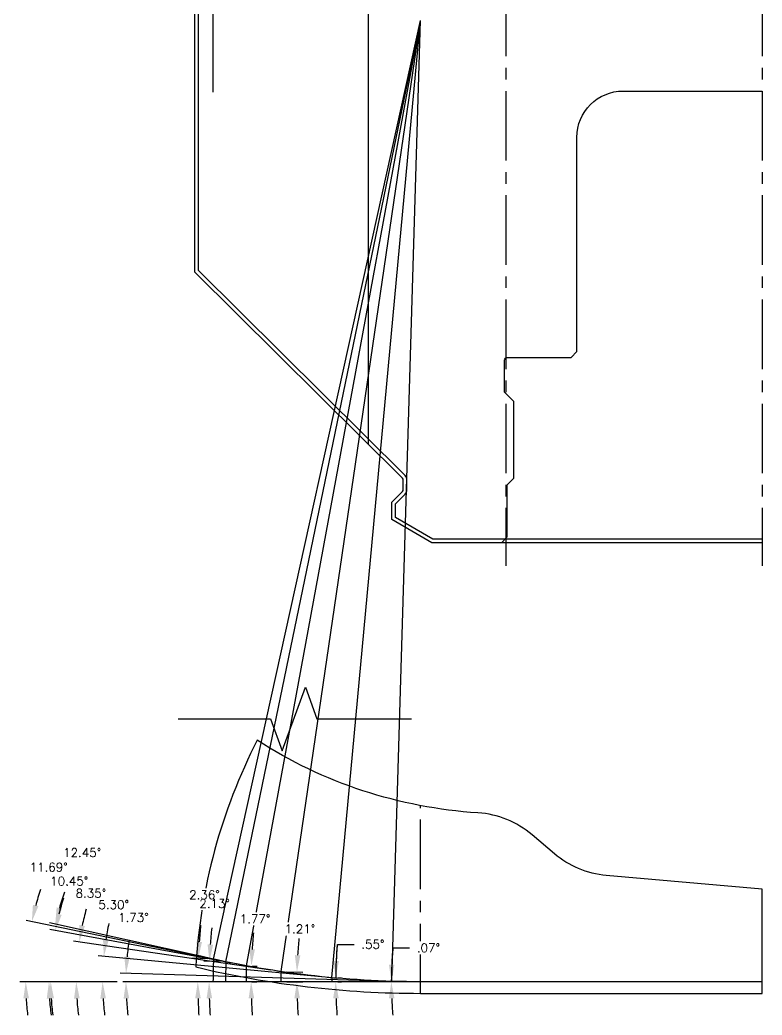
# Model space of a CAD drawing. Extents: x 34 to 150, y -20 to 22.
# Drawn here: x 141.5 to 149.52, y 5.12 to 15.86 of the extents above; entities that cross this region are included whole.
import ezdxf

# ---------------------------------------------------------------- set-up
doc = ezdxf.new("R2010")
doc.units = 0
doc.header["$MEASUREMENT"] = 0
doc.header["$PDMODE"] = 35
doc.linetypes.add('CENTER2', pattern=[1.125, 0.75, -0.125, 0.125, -0.125])
doc.layers.get('0').update_dxf_attribs({"linetype": 'CONTINUOUS'})
doc.layers.get('Defpoints').update_dxf_attribs({"color": 10, "linetype": 'CONTINUOUS'})
for name, color, linetype in [('CDG-37977R1', 7, 'CONTINUOUS'), ('CLine', 5, 'CENTER2'), ('Dims', 4, 'CONTINUOUS'), ('TEXT', 3, 'CONTINUOUS')]:
    doc.layers.add(name, color=color, linetype=linetype)
doc.styles.add('RomanS', font='romans')
doc.dimstyles.get("Standard").update_dxf_attribs({"dimtxt": 0.094, "dimasz": 0.18, "dimexe": 0.0625, "dimexo": 0.0625, "dimgap": 0.09, "dimtad": 0, "dimtih": 1, "dimtoh": 1, "dimdec": 4, "dimzin": 4, "dimdsep": 46, "dimtxsty": 'RomanS', "dimcen": 0.09, "dimazin": 1, "dimtfac": 1, "dimtdec": 4, "dimtofl": 0, "dimtmove": 0, "dimatfit": 1, "dimfxl": 1, "dimtfill": 1, "dimtolj": 1, "dimtzin": 0, "dimarcsym": 0})

# ---------------------------------------------------------------- blocks, each defined once
blk = doc.blocks.new('*D296')
at = {"layer": 'Defpoints', "color": 0, "transparency": 16777216}
for p in [(144.871, 5.478), (144.872, 5.523), (144.912, 5.493), (149.517, 5.478)]:
    blk.add_point(p, dxfattribs=at)
at = {"layer": 'Dims', "color": 0, "lineweight": -2, "transparency": 16777216}
for p, q in [((144.93, 5.882), (145.11, 5.882)), ((144.934, 5.522), (144.975, 5.522)), ((144.934, 5.478), (144.974, 5.478))]:
    blk.add_line(p, q, dxfattribs=at)
for start, end in [(174.9733, 179.4538), (174.9742, 177.214), (182.2398, 184.4796)]:
    blk.add_arc((149.517, 5.478), 4.605, start, end, dxfattribs=at)
at = {"layer": 'Dims', "color": 0, "transparency": 16777216}
for points in [[(144.947, 5.701), (144.887, 5.703), (144.912, 5.522)], [(144.885, 5.298), (144.945, 5.299), (144.912, 5.478)]]:
    blk.add_solid(points, dxfattribs=at)
at = {"layer": 'Dims', "color": 0, "transparency": 16777216, "insert": (145.314, 5.882), "char_height": 0.094, "attachment_point": 5, "style": 'RomanS', "bg_fill": 3, "box_fill_scale": 1.25, "bg_fill_color": 256, "bg_fill_true_color": 13158600, "bg_fill_transparency": 0}
blk.add_mtext('\\A1;.55°', dxfattribs=at)
blk = doc.blocks.new('*D297')
at = {"layer": 'Defpoints', "color": 0, "transparency": 16777216}
for p in [(144.322, 5.588), (144.321, 5.478), (144.493, 5.514), (149.517, 5.478)]:
    blk.add_point(p, dxfattribs=at)
at = {"layer": 'Dims', "color": 0, "lineweight": -2, "transparency": 16777216}
for p, q in [((144.384, 5.587), (144.557, 5.583)), ((144.383, 5.478), (144.556, 5.478))]:
    blk.add_line(p, q, dxfattribs=at)
for start, end in [(174.6799, 176.733), (182.0531, 184.1061)]:
    blk.add_arc((149.517, 5.478), 5.024, start, end, dxfattribs=at)
at = {"layer": 'Dims', "color": 0, "transparency": 16777216}
for points in [[(144.531, 5.763), (144.471, 5.766), (144.494, 5.585)], [(144.466, 5.298), (144.526, 5.299), (144.493, 5.478)]]:
    blk.add_solid(points, dxfattribs=at)
at = {"layer": 'Dims', "color": 0, "transparency": 16777216, "insert": (144.526, 6.048), "char_height": 0.094, "attachment_point": 5, "style": 'RomanS', "bg_fill": 3, "box_fill_scale": 1.25, "bg_fill_color": 256, "bg_fill_true_color": 13158600, "bg_fill_transparency": 0}
blk.add_mtext('\\A1;1.21°', dxfattribs=at)
blk = doc.blocks.new('*D298')
at = {"layer": 'Defpoints', "color": 0, "transparency": 16777216}
for p in [(143.948, 5.65), (143.945, 5.478), (143.999, 5.535), (149.517, 5.478)]:
    blk.add_point(p, dxfattribs=at)
at = {"layer": 'Dims', "color": 0, "lineweight": -2, "transparency": 16777216}
for p, q in [((144.01, 5.648), (144.064, 5.647)), ((144.007, 5.478), (144.062, 5.478))]:
    blk.add_line(p, q, dxfattribs=at)
for start, end in [(174.492, 176.3613), (181.8693, 183.7385)]:
    blk.add_arc((149.517, 5.478), 5.518, start, end, dxfattribs=at)
at = {"layer": 'Dims', "color": 0, "transparency": 16777216}
for points in [[(144.04, 5.827), (143.98, 5.83), (144.002, 5.649)], [(143.972, 5.298), (144.032, 5.299), (143.999, 5.478)]]:
    blk.add_solid(points, dxfattribs=at)
at = {"layer": 'Dims', "color": 0, "transparency": 16777216, "insert": (144.041, 6.157), "char_height": 0.094, "attachment_point": 5, "style": 'RomanS', "bg_fill": 3, "box_fill_scale": 1.25, "bg_fill_color": 256, "bg_fill_true_color": 13158600, "bg_fill_transparency": 0}
blk.add_mtext('\\A1;1.77°', dxfattribs=at)
blk = doc.blocks.new('*D299')
at = {"layer": 'Defpoints', "color": 0, "transparency": 16777216}
for p in [(143.727, 5.694), (143.546, 5.552), (143.723, 5.478), (149.517, 5.478)]:
    blk.add_point(p, dxfattribs=at)
at = {"layer": 'Dims', "color": 0, "lineweight": -2, "transparency": 16777216}
for p, q in [((143.664, 5.696), (143.487, 5.702)), ((143.66, 5.478), (143.483, 5.478))]:
    blk.add_line(p, q, dxfattribs=at)
for start, end in [(174.4168, 176.1439), (181.7271, 183.4542)]:
    blk.add_arc((149.517, 5.478), 5.972, start, end, dxfattribs=at)
at = {"layer": 'Dims', "color": 0, "transparency": 16777216}
for points in [[(143.589, 5.878), (143.529, 5.881), (143.549, 5.7)], [(143.518, 5.298), (143.578, 5.299), (143.545, 5.478)]]:
    blk.add_solid(points, dxfattribs=at)
at = {"layer": 'Dims', "color": 0, "transparency": 16777216, "insert": (143.605, 6.322), "char_height": 0.094, "attachment_point": 5, "style": 'RomanS', "bg_fill": 3, "box_fill_scale": 1.25, "bg_fill_color": 256, "bg_fill_true_color": 13158600, "bg_fill_transparency": 0}
blk.add_mtext('\\A1;2.13°', dxfattribs=at)
blk = doc.blocks.new('*D300')
at = {"layer": 'Defpoints', "color": 0, "transparency": 16777216}
for p in [(142.397, 5.569), (142.615, 5.478), (144.822, 5.527), (144.921, 5.518), (145.829, 5.478)]:
    blk.add_point(p, dxfattribs=at)
at = {"layer": 'Dims', "color": 0, "lineweight": -2, "transparency": 16777216}
for p, q in [((144.76, 5.533), (142.346, 5.757)), ((142.552, 5.478), (142.333, 5.478))]:
    blk.add_line(p, q, dxfattribs=at)
for start, end in [(167.7207, 171.2126), (183.4919, 186.9838)]:
    blk.add_arc((145.349, 5.478), 2.954, start, end, dxfattribs=at)
at = {"layer": 'Dims', "color": 0, "transparency": 16777216}
for points in [[(142.46, 5.926), (142.4, 5.933), (142.408, 5.751)], [(142.371, 5.297), (142.431, 5.299), (142.395, 5.478)]]:
    blk.add_solid(points, dxfattribs=at)
at = {"layer": 'Dims', "color": 0, "transparency": 16777216, "insert": (142.515, 6.31), "char_height": 0.094, "attachment_point": 5, "style": 'RomanS', "bg_fill": 3, "box_fill_scale": 1.25, "bg_fill_color": 256, "bg_fill_true_color": 13158600, "bg_fill_transparency": 0}
blk.add_mtext('\\A1;5.30°', dxfattribs=at)
blk = doc.blocks.new('*D301')
at = {"layer": 'Defpoints', "color": 0, "transparency": 16777216}
for p in [(142.115, 5.622), (144.272, 5.596), (142.615, 5.478), (144.371, 5.581), (145.829, 5.478)]:
    blk.add_point(p, dxfattribs=at)
at = {"layer": 'Dims', "color": 0, "lineweight": -2, "transparency": 16777216}
for p, q in [((144.211, 5.605), (142.081, 5.917)), ((142.552, 5.478), (142.049, 5.478))]:
    blk.add_line(p, q, dxfattribs=at)
for start, end in [(164.6773, 168.1617), (183.4844, 186.9689)]:
    blk.add_arc((145.072, 5.478), 2.96, start, end, dxfattribs=at)
at = {"layer": 'Dims', "color": 0, "transparency": 16777216}
for points in [[(142.204, 6.08), (142.145, 6.091), (142.143, 5.908)], [(142.087, 5.297), (142.147, 5.299), (142.111, 5.478)]]:
    blk.add_solid(points, dxfattribs=at)
at = {"layer": 'Dims', "color": 0, "transparency": 16777216, "insert": (142.269, 6.433), "char_height": 0.094, "attachment_point": 5, "style": 'RomanS', "bg_fill": 3, "box_fill_scale": 1.25, "bg_fill_color": 256, "bg_fill_true_color": 13158600, "bg_fill_transparency": 0}
blk.add_mtext('\\A1;8.35°', dxfattribs=at)
blk = doc.blocks.new('*D302')
at = {"layer": 'Defpoints', "color": 0, "transparency": 16777216}
for p in [(141.84, 5.663), (143.898, 5.659), (143.997, 5.641), (142.615, 5.478), (145.829, 5.478)]:
    blk.add_point(p, dxfattribs=at)
at = {"layer": 'Dims', "color": 0, "lineweight": -2, "transparency": 16777216}
for p, q in [((143.837, 5.671), (141.824, 6.042)), ((142.552, 5.478), (141.772, 5.478))]:
    blk.add_line(p, q, dxfattribs=at)
for start, end in [(162.778, 166.1647), (183.3866, 186.7733)]:
    blk.add_arc((144.881, 5.478), 3.046, start, end, dxfattribs=at)
at = {"layer": 'Dims', "color": 0, "transparency": 16777216}
for points in [[(141.953, 6.2), (141.894, 6.213), (141.885, 6.031)], [(141.81, 5.297), (141.87, 5.299), (141.835, 5.478)]]:
    blk.add_solid(points, dxfattribs=at)
at = {"layer": 'Dims', "color": 0, "transparency": 16777216, "insert": (142.035, 6.565), "char_height": 0.094, "attachment_point": 5, "style": 'RomanS', "bg_fill": 3, "box_fill_scale": 1.25, "bg_fill_color": 256, "bg_fill_true_color": 13158600, "bg_fill_transparency": 0}
blk.add_mtext('\\A1;10.45°', dxfattribs=at)
blk = doc.blocks.new('*D303')
at = {"layer": 'Defpoints', "color": 0, "transparency": 16777216}
for p in [(141.572, 5.696), (143.678, 5.704), (143.776, 5.683), (142.615, 5.478), (145.829, 5.478)]:
    blk.add_point(p, dxfattribs=at)
at = {"layer": 'Dims', "color": 0, "lineweight": -2, "transparency": 16777216}
for p, q in [((143.617, 5.716), (141.57, 6.14)), ((142.552, 5.478), (141.502, 5.478))]:
    blk.add_line(p, q, dxfattribs=at)
for start, end in [(161.8672, 165.0881), (183.2209, 186.4418)]:
    blk.add_arc((144.767, 5.478), 3.202, start, end, dxfattribs=at)
at = {"layer": 'Dims', "color": 0, "transparency": 16777216}
for points in [[(141.702, 6.295), (141.643, 6.309), (141.631, 6.127)], [(141.54, 5.298), (141.6, 5.299), (141.565, 5.478)]]:
    blk.add_solid(points, dxfattribs=at)
at = {"layer": 'Dims', "color": 0, "transparency": 16777216, "insert": (141.813, 6.715), "char_height": 0.094, "attachment_point": 5, "style": 'RomanS', "bg_fill": 3, "box_fill_scale": 1.25, "bg_fill_color": 256, "bg_fill_true_color": 13158600, "bg_fill_transparency": 0}
blk.add_mtext('\\A1;11.69°', dxfattribs=at)
blk = doc.blocks.new('*D314')
at = {"layer": 'Defpoints', "color": 0, "transparency": 16777216}
for p in [(142.615, 5.478), (142.647, 5.509), (145.467, 5.484), (145.567, 5.481), (145.829, 5.478)]:
    blk.add_point(p, dxfattribs=at)
at = {"layer": 'Dims', "color": 0, "lineweight": -2, "transparency": 16777216}
blk.add_line((145.404, 5.486), (142.586, 5.571), dxfattribs=at)
for start, end in [(171.4568, 174.8655), (183.4087, 186.8173)]:
    blk.add_arc((145.673, 5.478), 3.026, start, end, dxfattribs=at)
at = {"layer": 'Dims', "color": 0, "transparency": 16777216}
for points in [[(142.689, 5.747), (142.629, 5.751), (142.648, 5.569)], [(142.622, 5.297), (142.682, 5.299), (142.647, 5.478)]]:
    blk.add_solid(points, dxfattribs=at)
at = {"layer": 'Dims', "color": 0, "transparency": 16777216, "insert": (142.728, 6.172), "char_height": 0.094, "attachment_point": 5, "style": 'RomanS', "bg_fill": 3, "box_fill_scale": 1.25, "bg_fill_color": 256, "bg_fill_true_color": 13158600, "bg_fill_transparency": 0}
blk.add_mtext('\\A1;1.73°', dxfattribs=at)
blk = doc.blocks.new('*D315')
at = {"layer": 'Defpoints', "color": 0, "transparency": 16777216}
for p in [(145.513, 5.48), (145.517, 5.483), (145.517, 5.478), (149.517, 5.478)]:
    blk.add_point(p, dxfattribs=at)
at = {"layer": 'Dims', "color": 0, "lineweight": -2, "transparency": 16777216}
for p, q in [((145.529, 5.843), (145.709, 5.843)), ((145.454, 5.483), (145.45, 5.483)), ((145.454, 5.478), (145.45, 5.478))]:
    blk.add_line(p, q, dxfattribs=at)
for start, end in [(174.7795, 179.9326), (174.7808, 177.3567), (182.5759, 185.1518)]:
    blk.add_arc((149.517, 5.478), 4.004, start, end, dxfattribs=at)
at = {"layer": 'Dims', "color": 0, "transparency": 16777216}
for points in [[(145.547, 5.662), (145.487, 5.664), (145.513, 5.483)], [(145.487, 5.298), (145.547, 5.299), (145.513, 5.478)]]:
    blk.add_solid(points, dxfattribs=at)
at = {"layer": 'Dims', "color": 0, "transparency": 16777216, "insert": (145.913, 5.843), "char_height": 0.094, "attachment_point": 5, "style": 'RomanS', "bg_fill": 3, "box_fill_scale": 1.25, "bg_fill_color": 256, "bg_fill_true_color": 13158600, "bg_fill_transparency": 0}
blk.add_mtext('\\A1;.07°', dxfattribs=at)
blk = doc.blocks.new('*D352')
at = {"layer": 'Defpoints', "color": 0, "transparency": 16777216}
for p in [(143.544, 5.733), (143.641, 5.712), (141.824, 5.687), (142.615, 5.478), (145.829, 5.478)]:
    blk.add_point(p, dxfattribs=at)
at = {"layer": 'Dims', "color": 0, "lineweight": -2, "transparency": 16777216}
for p, q in [((143.482, 5.747), (141.823, 6.113)), ((142.552, 5.478), (141.754, 5.478))]:
    blk.add_line(p, q, dxfattribs=at)
for start, end in [(160.3895, 163.9693), (183.5798, 187.1597)]:
    blk.add_arc((144.697, 5.478), 2.881, start, end, dxfattribs=at)
at = {"layer": 'Dims', "color": 0, "transparency": 16777216}
for points in [[(141.957, 6.267), (141.899, 6.281), (141.884, 6.1)], [(141.792, 5.297), (141.852, 5.299), (141.816, 5.478)]]:
    blk.add_solid(points, dxfattribs=at)
at = {"layer": 'Dims', "color": 0, "transparency": 16777216, "insert": (142.175, 6.872), "char_height": 0.094, "attachment_point": 5, "style": 'RomanS', "bg_fill": 3, "box_fill_scale": 1.25, "bg_fill_color": 256, "bg_fill_true_color": 13158600, "bg_fill_transparency": 0}
blk.add_mtext('\\A1;12.45°', dxfattribs=at)
blk = doc.blocks.new('*D353')
at = {"layer": 'Defpoints', "color": 0, "transparency": 16777216}
for p in [(143.592, 5.722), (143.423, 5.562), (143.587, 5.478), (149.517, 5.478)]:
    blk.add_point(p, dxfattribs=at)
at = {"layer": 'Dims', "color": 0, "lineweight": -2, "transparency": 16777216}
for p, q in [((143.53, 5.725), (143.366, 5.732)), ((143.525, 5.478), (143.36, 5.478))]:
    blk.add_line(p, q, dxfattribs=at)
for start, end in [(174.2566, 175.949), (181.6924, 183.3849)]:
    blk.add_arc((149.517, 5.478), 6.094, start, end, dxfattribs=at)
at = {"layer": 'Dims', "color": 0, "transparency": 16777216}
for points in [[(143.468, 5.907), (143.408, 5.91), (143.428, 5.729)], [(143.395, 5.298), (143.455, 5.299), (143.423, 5.478)]]:
    blk.add_solid(points, dxfattribs=at)
at = {"layer": 'Dims', "color": 0, "transparency": 16777216, "insert": (143.495, 6.417), "char_height": 0.094, "attachment_point": 5, "style": 'RomanS', "bg_fill": 3, "box_fill_scale": 1.25, "bg_fill_color": 256, "bg_fill_true_color": 13158600, "bg_fill_transparency": 0}
blk.add_mtext('\\A1;2.36°', dxfattribs=at)

msp = doc.modelspace()

# ---------------------------------------------------------------- linework, layer by layer
at = {"color": 0}
msp.add_line((145.82921, 5.47827), (142.6148, 5.47827), dxfattribs=at)
at = {"linetype": 'ByBlock', "flags": 128}
msp.add_lwpolyline([(145.26671, 11.27628), (145.26671, 16.14065, -0.38887873), (146.86419, 17.88399), (149.51671, 18.11605)], format="xyb", dxfattribs=at)
at = {"linetype": 'Continuous', "flags": 128}
msp.add_lwpolyline([(143.20953, 8.3152), (144.20953, 8.3152), (144.33453, 7.97176), (144.58453, 8.65863), (144.70953, 8.3152), (145.73039, 8.3152)], dxfattribs=at)
at = {"color": 0, "flags": 128}
msp.add_lwpolyline([(146.44846, 7.30091, -0.12752335), (144.06414, 8.0841, 0.10457938), (143.40137, 5.63782, 0.05839981), (145.82921, 5.35327), (149.51671, 5.35327), (149.51671, 6.47827), (147.83431, 6.62547, -0.15554789), (147.2738, 6.85973), (147.03248, 7.06487, 0.16158945)], format="xyb", close=True, dxfattribs=at)
at = {"layer": 'CDG-37977R1', "color": 7, "linetype": 'Continuous', "flags": 128}
for points in [[(149.51671, 10.21665), (145.94973, 10.21665), (145.51671, 10.46665), (145.51671, 10.65415), (145.63256, 10.77, 0.19891237), (145.64171, 10.7921), (145.64171, 10.89114, 0.199913), (145.63247, 10.91332), (143.39171, 13.1369), (143.39171, 16.15415), (143.57921, 17.15415, -0.02112914), (143.77997, 18.029, -0.4124498), (146.3792, 19.51925), (149.51671, 18.67855)], [(149.51671, 10.25665), (145.96044, 10.25665), (145.55671, 10.48975), (145.55671, 10.63759), (145.66084, 10.74172, 0.19891237), (145.68171, 10.7921), (145.68171, 10.89114, 0.199913), (145.66065, 10.94172), (143.43171, 13.15356), (143.43171, 16.15044), (143.61854, 17.14682, -0.00039591), (143.6216, 17.1633, -0.00039591)], [(146.70171, 10.21665), (146.76421, 10.27915), (146.76421, 10.84165), (146.83436, 10.9118), (146.83436, 11.74275), (146.73546, 11.84165), (146.73546, 12.1854, -0.41421356), (146.76671, 12.21665), (147.45421, 12.21665), (147.51671, 12.27915), (147.51671, 14.59165, -0.41421356), (148.01671, 15.09165), (149.51671, 15.09165)]]:
    msp.add_lwpolyline(points, format="xyb", dxfattribs=at)
at = {"layer": 'CLine'}
for p, q in [((146.74781, 19.59165), (146.74781, 9.96665)), ((149.51671, 19.59165), (149.51671, 9.96665)), ((145.82921, 5.35327), (145.82921, 7.37945))]:
    msp.add_line(p, q, dxfattribs=at)
at = {"layer": 'CLine', "color": 1, "linetype": 'Continuous', "flags": 128}
msp.add_lwpolyline([(149.51671, 5.47827), (145.82921, 5.47827, -0.0589088), (143.4098, 5.76432)], format="xyb", dxfattribs=at)
at = {"layer": 'Dims'}
for p, q in [((143.72688, 5.69351), (145.82921, 15.85327)), ((143.94765, 5.65032), (145.82921, 15.85327)), ((144.32186, 5.58836), (145.82921, 15.85327)), ((144.87168, 5.52256), (145.82921, 15.85327)), ((143.67792, 5.70364), (143.77585, 5.68338)), ((143.89848, 5.65938), (143.99682, 5.64125)), ((144.27239, 5.59562), (144.37133, 5.58109)), ((144.82189, 5.52717), (144.92147, 5.51794))]:
    msp.add_line(p, q, dxfattribs=at)
for radius, start in [(5.79383, 177.871034), (5.57172, 178.230558), (5.19602, 178.786038), (4.64524, 179.453817), (3.99997, 179.932586)]:
    msp.add_arc((149.51671, 5.47827), radius, start, 180, dxfattribs=at)
at = {"layer": 'TEXT'}
msp.add_line((143.58731, 16.62569), (143.58731, 15.0807), dxfattribs=at)

# ---------------------------------------------------------------- next in the draw order: dimensions: what is measured, and where the dimension line sits
at = {"layer": 'Dims'}
dim = msp.add_angular_dim_3p(base=(144.91196, 5.49291), center=(149.51671, 5.47827), p1=(144.87168, 5.52256), p2=(144.87147, 5.47827), dimstyle='Standard', dxfattribs=at)
dim.commit()
dim.dimension.update_dxf_attribs({"geometry": '*D296', "text_midpoint": (145.31379, 5.88174)})

# ---------------------------------------------------------------- next in the draw order: dimensions: what is measured, and where the dimension line sits
dim = msp.add_angular_dim_3p(base=(144.49325, 5.51375), center=(149.51671, 5.47827), p1=(144.32186, 5.58836), p2=(144.3207, 5.47827), dimstyle='Standard', dxfattribs=at)
dim.commit()
dim.dimension.update_dxf_attribs({"geometry": '*D297', "text_midpoint": (144.52554, 6.04801), "dimtype": 165})

# ---------------------------------------------------------------- next in the draw order: dimensions: what is measured, and where the dimension line sits
dim = msp.add_angular_dim_3p(base=(143.99946, 5.53507), center=(149.51671, 5.47827), p1=(143.94765, 5.65032), p2=(143.945, 5.47827), dimstyle='Standard', dxfattribs=at)
dim.commit()
dim.dimension.update_dxf_attribs({"geometry": '*D298', "text_midpoint": (144.04104, 6.15672), "dimtype": 165})

# ---------------------------------------------------------------- next in the draw order: dimensions: what is measured, and where the dimension line sits
dim = msp.add_angular_dim_3p(base=(143.54558, 5.55224), center=(149.51671, 5.47827), p1=(143.72688, 5.69351), p2=(143.72288, 5.47827), dimstyle='Standard', dxfattribs=at)
dim.commit()
dim.dimension.update_dxf_attribs({"geometry": '*D299', "text_midpoint": (143.60509, 6.32245), "dimtype": 165})

# ---------------------------------------------------------------- next in the draw order: dimensions: what is measured, and where the dimension line sits
dim = msp.add_angular_dim_2l(base=(142.39688, 5.56926), line1=((145.82921, 5.47827), (142.6148, 5.47827)), line2=((144.82189, 5.52717), (144.92147, 5.51794)), dimstyle='Standard', dxfattribs=at)
dim.commit()
dim.dimension.update_dxf_attribs({"geometry": '*D300', "text_midpoint": (142.51503, 6.31014), "dimtype": 162})

# ---------------------------------------------------------------- next in the draw order: dimensions: what is measured, and where the dimension line sits
dim = msp.add_angular_dim_2l(base=(142.11475, 5.62209), line1=((145.82921, 5.47827), (142.6148, 5.47827)), line2=((144.27239, 5.59562), (144.37133, 5.58109)), dimstyle='Standard', dxfattribs=at)
dim.commit()
dim.dimension.update_dxf_attribs({"geometry": '*D301', "text_midpoint": (142.26939, 6.43288), "dimtype": 162})

# ---------------------------------------------------------------- next in the draw order: dimensions: what is measured, and where the dimension line sits
dim = msp.add_angular_dim_2l(base=(141.84047, 5.6633), line1=((145.82921, 5.47827), (142.6148, 5.47827)), line2=((143.89848, 5.65938), (143.99682, 5.64125)), dimstyle='Standard', dxfattribs=at)
dim.commit()
dim.dimension.update_dxf_attribs({"geometry": '*D302', "text_midpoint": (142.03546, 6.56537), "dimtype": 162})

# ---------------------------------------------------------------- next in the draw order: dimensions: what is measured, and where the dimension line sits
dim = msp.add_angular_dim_2l(base=(141.57202, 5.69592), line1=((145.82921, 5.47827), (142.6148, 5.47827)), line2=((143.67792, 5.70364), (143.77585, 5.68338)), dimstyle='Standard', dxfattribs=at)
dim.commit()
dim.dimension.update_dxf_attribs({"geometry": '*D303', "text_midpoint": (141.81322, 6.71538), "dimtype": 162})

# ---------------------------------------------------------------- next in the draw order: linework, layer by layer
for p, q in [((145.51675, 5.48298), (145.82921, 15.85327)), ((145.46677, 5.48449), (145.56672, 5.48147))]:
    msp.add_line(p, q, dxfattribs=at)
msp.add_arc((149.51671, 5.47827), 3.99997, 179.932586, 180, dxfattribs=at)

# ---------------------------------------------------------------- next in the draw order: dimensions: what is measured, and where the dimension line sits
dim = msp.add_angular_dim_2l(base=(142.64705, 5.50866), line1=((145.82921, 5.47827), (142.6148, 5.47827)), line2=((145.46677, 5.48449), (145.56672, 5.48147)), dimstyle='Standard', dxfattribs=at)
dim.commit()
dim.dimension.update_dxf_attribs({"geometry": '*D314', "text_midpoint": (142.72754, 6.17221), "dimtype": 162})

# ---------------------------------------------------------------- next in the draw order: linework, layer by layer
msp.add_line((143.54351, 5.73306), (143.64116, 5.7115), dxfattribs=at)
msp.add_arc((149.51671, 5.47827), 5.9294, 177.641488, 180, dxfattribs=at)

# ---------------------------------------------------------------- next in the draw order: dimensions: what is measured, and where the dimension line sits
dim = msp.add_angular_dim_3p(base=(145.51263, 5.47984), center=(149.51671, 5.47827), p1=(145.51675, 5.48298), p2=(145.51674, 5.47827), dimstyle='Standard', dxfattribs=at)
dim.commit()
dim.dimension.update_dxf_attribs({"geometry": '*D315', "text_midpoint": (145.91338, 5.8426)})

# ---------------------------------------------------------------- next in the draw order: linework, layer by layer
msp.add_line((143.59234, 5.72228), (145.82921, 15.85327), dxfattribs=at)

# ---------------------------------------------------------------- next in the draw order: dimensions: what is measured, and where the dimension line sits
dim = msp.add_angular_dim_2l(base=(141.82362, 5.68681), line1=((145.82921, 5.47827), (142.6148, 5.47827)), line2=((143.54351, 5.73306), (143.64116, 5.7115)), dimstyle='Standard', dxfattribs=at)
dim.commit()
dim.dimension.update_dxf_attribs({"geometry": '*D352', "text_midpoint": (142.17532, 6.87156), "dimtype": 162})

# ---------------------------------------------------------------- next in the draw order: dimensions: what is measured, and where the dimension line sits
dim = msp.add_angular_dim_3p(base=(143.42338, 5.56189), center=(149.51671, 5.47827), p1=(143.59234, 5.72228), p2=(143.58731, 5.47827), dimstyle='Standard', dxfattribs=at)
dim.commit()
dim.dimension.update_dxf_attribs({"geometry": '*D353', "text_midpoint": (143.49549, 6.41665), "dimtype": 165})

doc.saveas('drawing.dxf')
